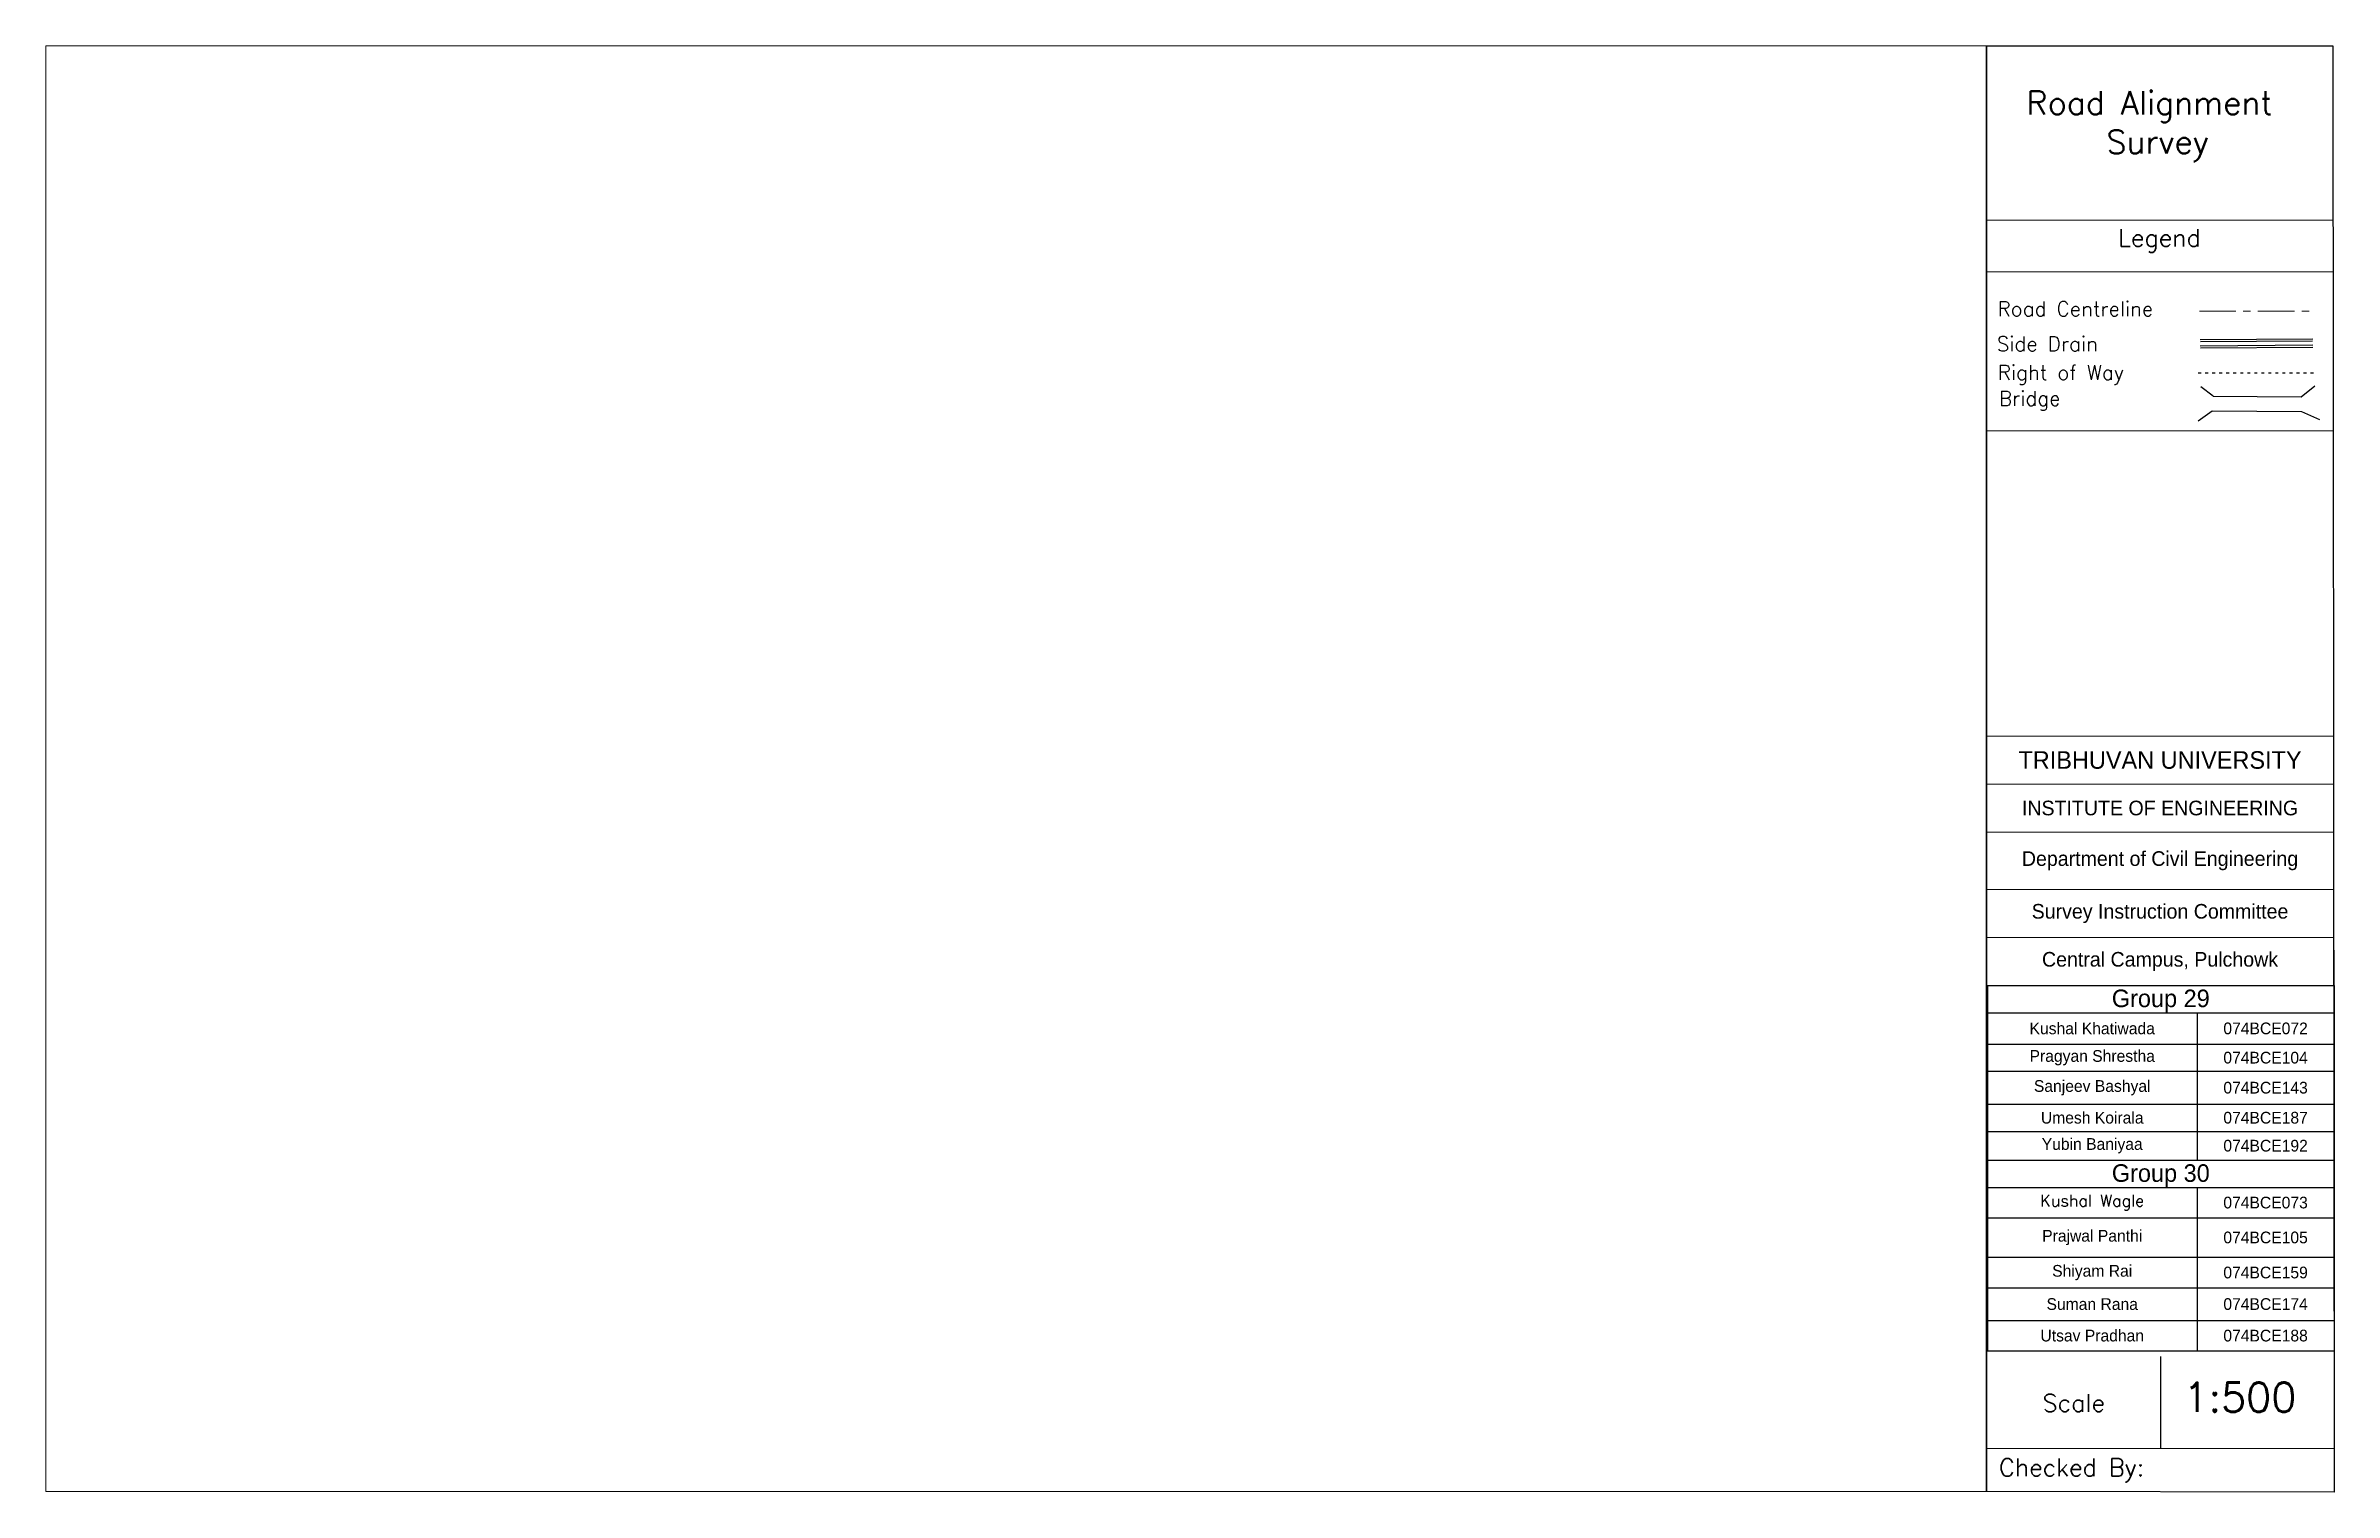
# Paper-space layout 'Sheet - (10)' of a CAD drawing. Header units: metres. Extents: x 14 to 405, y 7 to 255.
import ezdxf

# ---------------------------------------------------------------- set-up
doc = ezdxf.new("R2010")
doc.units = ezdxf.units.M
doc.linetypes.add('ACAD_ISO03W100', pattern=[30, 12, -18])
doc.linetypes.add('CENTER', pattern=[2, 1.25, -0.25, 0.25, -0.25])
doc.layers.add('Title Block', color=7, linetype='Continuous')
doc.styles.add('Annotative', font='txt')
doc.styles.add('Legend', font='@Arial Unicode MS.shx', dxfattribs={"height": 3})
doc.styles.get("Standard").update_dxf_attribs({"font": 'simplex.shx'})

# ---------------------------------------------------------------- blocks, each defined once
blk = doc.blocks.new('*T60')
at = {"layer": 'Title Block', "color": 0, "linetype": 'ByBlock', "lineweight": -2, "transparency": 16777216}
for p, q in [((0, 0), (59.22, 0)), ((0, 0), (0, -62.44)), ((59.22, 0), (59.22, -62.44)), ((0, -4.66), (59.22, -4.66)), ((35.8, -4.66), (35.8, -29.85)), ((0, -10.01), (59.22, -10.01)), ((0, -14.66), (59.22, -14.66)), ((0, -20.28), (59.22, -20.28)), ((0, -24.92), (59.22, -24.92)), ((0, -29.85), (59.22, -29.85)), ((0, -34.51), (59.22, -34.51)), ((35.8, -34.51), (35.8, -62.44)), ((0, -39.7), (59.22, -39.7)), ((0, -46.43), (59.22, -46.43)), ((0, -51.67), (59.22, -51.67)), ((0, -57.21), (59.22, -57.21)), ((0, -62.44), (59.22, -62.44))]:
    blk.add_line(p, q, dxfattribs=at)
at = {"layer": 'Title Block', "color": 0, "transparency": 16777216}
for s, insert, char_height, width, attachment_point in [('{\\fSystem|b0|i0|c0|p0;Group 29}', (29.61, -4.6), 3, 59.1002, 8), ('{\\fSystem|b0|i0|c0|p0;Kushal Khatiwada}', (17.9, -7.34), 2, 35.6753, 5), ('{\\fSystem|b0|i0|c0|p0;074BCE072}', (47.51, -7.34), 2, 23.3049, 5), ('{\\fSystem|b0|i0|c0|p0;Pragyan Shrestha}', (17.9, -12.34), 2, 35.6753, 5), ('{\\fSystem|b0|i0|c0|p0;074BCE104}', (47.51, -12.34), 2, 23.3049, 5), ('{\\fSystem|b0|i0|c0|p0;Sanjeev Bashyal}', (17.9, -17.47), 2, 35.6753, 5), ('{\\fSystem|b0|i0|c0|p0;074BCE143}', (47.51, -17.47), 2, 23.3049, 5), ('{\\fSystem|b0|i0|c0|p0;Umesh Koirala}', (17.9, -22.6), 2, 35.6753, 5), ('{\\fSystem|b0|i0|c0|p0;074BCE187}', (47.51, -22.6), 2, 23.3049, 5), ('{\\fSystem|b0|i0|c0|p0;Yubin Baniyaa}', (17.9, -27.38), 2, 35.6753, 5), ('{\\fSystem|b0|i0|c0|p0;074BCE192}', (47.51, -27.38), 2, 23.3049, 5), ('{\\fSystem|b0|i0|c0|p0;Group 30}', (29.61, -34.45), 3, 59.1002, 8), ('Kushal Wagle', (17.9, -37.1), 2, 35.6753, 5), ('{\\fSystem|b0|i0|c0|p0;074BCE073}', (47.51, -37.1), 2, 23.3049, 5), ('{\\fSystem|b0|i0|c0|p0;Prajwal Panthi}', (17.9, -43.06), 2, 35.6753, 5), ('{\\fSystem|b0|i0|c0|p0;074BCE105}', (47.51, -43.06), 2, 23.3049, 5), ('{\\fSystem|b0|i0|c0|p0;Shiyam Rai}', (17.9, -49.05), 2, 35.6753, 5), ('{\\fSystem|b0|i0|c0|p0;074BCE159}', (47.51, -49.05), 2, 23.3049, 5), ('{\\fSystem|b0|i0|c0|p0;Suman Rana}', (17.9, -54.44), 2, 35.6753, 5), ('{\\fSystem|b0|i0|c0|p0;074BCE174}', (47.51, -54.44), 2, 23.3049, 5), ('{\\fSystem|b0|i0|c0|p0;Utsav Pradhan}', (17.9, -59.83), 2, 35.6753, 5), ('{\\fSystem|b0|i0|c0|p0;074BCE188}', (47.51, -59.83), 2, 23.3049, 5)]:
    blk.add_mtext(s, dxfattribs=dict(at, insert=insert, char_height=char_height, width=width, attachment_point=attachment_point))
blk = doc.blocks.new('*T61')
at = {"layer": 'Defpoints', "color": 8, "linetype": 'ByBlock', "lineweight": 0, "transparency": 16777216}
for p, q in [((0, 0), (59.23, 0)), ((0, 0), (0, -42.61)), ((59.23, 0), (59.23, -42.61)), ((0, -8.2), (59.23, -8.2)), ((0, -16.4), (59.23, -16.4)), ((0, -26.21), (59.23, -26.21)), ((0, -34.41), (59.23, -34.41)), ((0, -42.61), (59.23, -42.61))]:
    blk.add_line(p, q, dxfattribs=at)
at = {"layer": 'Title Block', "color": 0, "transparency": 16777216, "width": 59.1051, "attachment_point": 5}
for s, insert, char_height in [('{\\fSystem|b0|i0|c0;TRIBHUVAN UNIVERSITY', (29.61, -4.1), 3), ('{\\fSystem|b0|i0|c0;INSTITUTE OF ENGINEERING', (29.61, -12.3), 2.5), ('{\\fSystem|b0|i0|c0;Department of Civil Engineering', (29.61, -21.3), 2.5), ('{\\fSystem|b0|i0|c0;Survey Instruction Committee', (29.61, -30.31), 2.5), ('{\\fSystem|b0|i0|c0;Central Campus, Pulchowk', (29.61, -38.51), 2.5)]:
    blk.add_mtext(s, dxfattribs=dict(at, insert=insert, char_height=char_height))
blk = doc.blocks.new('A$C7B5121E2')
at = {"linetype": 'CENTER', "lineweight": 20, "ltscale": 5}
blk.add_line((36.33, -45.35), (55.34, -45.35), dxfattribs=at)
for p, q in [((36.47, -50.2), (55.7, -50.05)), ((36.5, -50.53), (55.67, -50.4)), ((36.49, -51.26), (55.72, -51.12)), ((36.52, -51.59), (55.69, -51.47)), ((38.69, -59.89), (36.58, -58.3)), ((53.71, -59.96), (56.08, -58.1)), ((36.13, -64.11), (38.5, -62.39)), ((38.5, -62.39), (53.78, -62.51)), ((38.69, -59.89), (53.71, -59.96)), ((53.78, -62.51), (56.85, -63.86)), ((0, -65.81), (59.19, -65.75))]:
    blk.add_line(p, q)
at = {"linetype": 'ACAD_ISO03W100', "ltscale": 0.04}
blk.add_line((36.13, -55.87), (56.05, -55.87), dxfattribs=at)
at = {"layer": 'Title Block'}
for p, q in [((0, -29.8), (59.15, -29.74)), ((-0.01, -38.65), (59.14, -38.59)), ((29.71, -223.96), (29.71, -239.64)), ((0.06, -239.67), (59.36, -239.61))]:
    blk.add_line(p, q, dxfattribs=at)
blk.add_lwpolyline([(0, 0), (59.12, 0), (59.36, -247.14), (0, -247.01)], close=True, dxfattribs=at)
for name, p in [('*T61', (0, -117.95)), ('*T60', (0.13, -160.56))]:
    blk.add_blockref(name, p)
blk.add_text('1:500', height=5).set_placement((33.61, -233.41))
at = {"layer": 'Title Block', "attachment_point": 5}
for s, insert, char_height, width in [('Road Alignment  Survey', (29.19, -13.75), 4, 58.389), ('Legend', (29.52, -33.31), 3, 58.8595)]:
    blk.add_mtext(s, dxfattribs=dict(at, insert=insert, char_height=char_height, width=width))
at = {"layer": 'Title Block', "style": 'Legend'}
for s, insert, char_height, width, attachment_point in [('{\\Fsimplex|c0;Road Centreline}', (1.86, -43.69), 2.5, 32.2908, 1), ('{\\Fsimplex|c0;Side Drain}', (1.74, -49.69), 2.5, 30.8869, 1), ('{\\Fsimplex|c0;Right of Way}', (1.9, -54.59), 2.5, 26.8579, 1), ('{\\Fsimplex|c0;Bridge}', (2.1, -59), 2.5, 27.6234, 1), ('{\\Fsimplex|c0;Scale}', (14.89, -231.9), 3, 29.6479, 5)]:
    blk.add_mtext(s, dxfattribs=dict(at, insert=insert, char_height=char_height, width=width, attachment_point=attachment_point))
at = {"layer": 'Title Block', "lineweight": 5, "insert": (0.06, -243.4), "char_height": 3, "width": 59.3033, "attachment_point": 4, "style": 'Annotative'}
blk.add_mtext('{\\Fsimplex|c0; Checked By: }', dxfattribs=at)
blk = doc.blocks.new('A$C39AE425A')
blk.add_blockref('A$C7B5121E2', (0, 0))

psp = doc.layouts.new('Sheet - (10)')

# ---------------------------------------------------------------- block references
psp.add_blockref('A$C39AE425A', (345.48, 254.59))

# ---------------------------------------------------------------- viewports
at = {"layer": '0', "view_target_point": (950.49, 1042.05)}
psp.add_viewport(center=(179.73, 131.09), size=(331.51, 247.0125), view_center_point=(0, 0), view_height=123.5062, dxfattribs=at)

doc.saveas('drawing.dxf')
